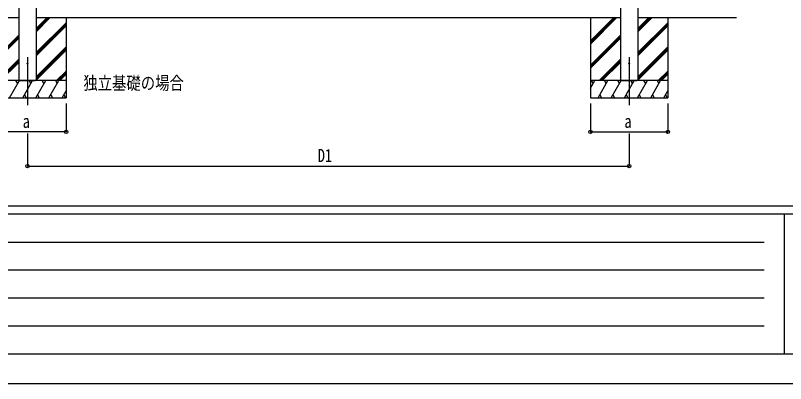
# Model space of a CAD drawing. Units: millimetres, scale not verified. Extents: x -14730 to 14718, y -10403 to 10400.
# Drawn here: x -11317 to -4554, y -10390 to -7159 of the extents above; entities that cross this region are included whole.
import ezdxf
from ezdxf.enums import TextEntityAlignment as Align

# ---------------------------------------------------------------- set-up
doc = ezdxf.new("R2010")
doc.units = ezdxf.units.MM
doc.header["$LTSCALE"] = 50
for name, color, linetype in [('0-2_USER1', 3, 'Continuous'), ('0-4_YKK_12', 2, 'Continuous'), ('0-5_YKK_13', 4, 'Continuous'), ('0-6_YKK_A1', 4, 'Continuous'), ('0-7_YKK_D', 6, 'Continuous'), ('0-8_YKK_ZWAK', 7, 'Continuous')]:
    doc.layers.add(name, color=color, linetype=linetype)
doc.styles.add('ＭＳ ゴシック', font='')
doc.styles.get('ＭＳ ゴシック').set_extended_font_data('MS Gothic')

msp = doc.modelspace()

# ---------------------------------------------------------------- linework, layer by layer
at = {"layer": '0-4_YKK_12'}
for p, q in [((-11210.69, -7525.25), (-11210.69, -7946.33)), ((-5927.69, -7525.25), (-5927.69, -7946.33))]:
    msp.add_line(p, q, dxfattribs=at)
at = {"layer": '0-5_YKK_13'}
for centre in [(-11210.69, -7581.2), (-5927.69, -7581.2)]:
    msp.add_circle(centre, 5, dxfattribs=at)
at = {"layer": '0-6_YKK_A1'}
for p, q in [((-11287.69, -7181.2), (-11827.25, -7181.2)), ((-6004.69, -7181.2), (-11133.69, -7181.2)), ((-11133.69, -7301.83), (-11013.06, -7181.2)), ((-11133.69, -7287.68), (-11027.2, -7181.2)), ((-11133.69, -7485.67), (-10870.69, -7222.68)), ((-11133.19, -7273.04), (-11041.34, -7181.2)), ((-10870.69, -7181.2), (-10870.69, -7881.19)), ((-6267.69, -7181.2), (-6267.69, -7881.19)), ((-6267.69, -7382.17), (-6066.71, -7181.2)), ((-6267.69, -7396.32), (-6052.57, -7181.2)), ((-6267.69, -7410.46), (-6038.42, -7181.2)), ((-4985.17, -7181.2), (-5850.69, -7181.2)), ((-5850.69, -7301.83), (-5730.06, -7181.2)), ((-5850.69, -7287.68), (-5744.2, -7181.2)), ((-5850.69, -7485.67), (-5587.69, -7222.68)), ((-5850.19, -7273.04), (-5758.34, -7181.2)), ((-5587.69, -7181.2), (-5587.69, -7881.19)), ((-11133.69, -7499.81), (-10870.69, -7236.82)), ((-11133.69, -7513.96), (-10870.69, -7250.96)), ((-5850.69, -7499.81), (-5587.69, -7236.82)), ((-5850.69, -7513.96), (-5587.69, -7250.96)), ((-11550.69, -7594.3), (-11287.69, -7331.31)), ((-11550.69, -7608.45), (-11287.69, -7345.45)), ((-11550.69, -7622.59), (-11287.69, -7359.59)), ((-6267.69, -7594.3), (-6004.69, -7331.31)), ((-6267.69, -7608.45), (-6004.69, -7345.45)), ((-6267.69, -7622.59), (-6004.69, -7359.59)), ((-11133.69, -7697.8), (-10870.69, -7434.81)), ((-5850.69, -7697.8), (-5587.69, -7434.81)), ((-11133.69, -7711.95), (-10870.69, -7448.95)), ((-11133.69, -7726.09), (-10870.69, -7463.09)), ((-5850.69, -7711.95), (-5587.69, -7448.95)), ((-5850.69, -7726.09), (-5587.69, -7463.09)), ((-11475.45, -7731.2), (-11287.69, -7543.44)), ((-11461.31, -7731.2), (-11287.69, -7557.58)), ((-11447.16, -7731.2), (-11287.69, -7571.72)), ((-6192.45, -7731.2), (-6004.69, -7543.44)), ((-6178.31, -7731.2), (-6004.69, -7557.58)), ((-6164.16, -7731.2), (-6004.69, -7571.72)), ((-10954.95, -7731.2), (-10870.69, -7646.94)), ((-10940.81, -7731.2), (-10870.69, -7661.08)), ((-10926.66, -7731.2), (-10870.69, -7675.22)), ((-5671.95, -7731.2), (-5587.69, -7646.94)), ((-5657.81, -7731.2), (-5587.69, -7661.08)), ((-5643.66, -7731.2), (-5587.69, -7675.22)), ((-10870.69, -7731.2), (-11550.69, -7731.2)), ((-11368.2, -7881.19), (-11281.6, -7731.2)), ((-11296.6, -7757.18), (-11311.6, -7731.19)), ((-11133.19, -7731.2), (-11288.19, -7731.2)), ((-11278.19, -7731.2), (-11143.19, -7731.2)), ((-11252.73, -7881.19), (-11166.13, -7731.2)), ((-11181.13, -7757.18), (-11196.13, -7731.19)), ((-11137.26, -7881.19), (-11050.66, -7731.2)), ((-11065.66, -7757.18), (-11080.66, -7731.19)), ((-11021.79, -7881.19), (-10935.19, -7731.2)), ((-10965.19, -7731.2), (-10950.19, -7757.18)), ((-6267.69, -7797.27), (-6229.54, -7731.19)), ((-5587.69, -7731.2), (-6267.69, -7731.2)), ((-6244.54, -7757.18), (-6259.54, -7731.2)), ((-6200.67, -7881.19), (-6114.07, -7731.19)), ((-6129.07, -7757.18), (-6144.07, -7731.2)), ((-6085.2, -7881.19), (-5998.6, -7731.2)), ((-6013.6, -7757.18), (-6028.6, -7731.19)), ((-5850.19, -7731.2), (-6005.19, -7731.2)), ((-5995.19, -7731.2), (-5860.19, -7731.2)), ((-5969.73, -7881.19), (-5883.13, -7731.2)), ((-5898.13, -7757.18), (-5913.13, -7731.19)), ((-5854.26, -7881.19), (-5767.66, -7731.2)), ((-5782.66, -7757.18), (-5797.66, -7731.19)), ((-5738.79, -7881.19), (-5652.19, -7731.2)), ((-5682.19, -7731.2), (-5667.19, -7757.18)), ((-10906.32, -7881.19), (-10870.69, -7819.48)), ((-5623.32, -7881.19), (-5587.69, -7819.48)), ((-11550.69, -7881.19), (-10870.69, -7881.19)), ((-11237.73, -7855.22), (-11222.73, -7881.19)), ((-11122.26, -7855.22), (-11107.26, -7881.19)), ((-11006.79, -7855.22), (-10991.79, -7881.19)), ((-10891.32, -7855.22), (-10876.32, -7881.19)), ((-6267.69, -7881.19), (-5587.69, -7881.19)), ((-6185.67, -7855.22), (-6170.67, -7881.19)), ((-6070.2, -7855.21), (-6055.2, -7881.19)), ((-5954.73, -7855.22), (-5939.73, -7881.19)), ((-5839.26, -7855.22), (-5824.26, -7881.19)), ((-5723.79, -7855.22), (-5708.79, -7881.19)), ((-5608.32, -7855.22), (-5593.32, -7881.19))]:
    msp.add_line(p, q, dxfattribs=at)
for points in [[(-11287.69, -4581.86), (-11287.69, -7181.2), (-11287.69, -7731.2)], [(-11133.69, -4594.3), (-11133.69, -7181.2), (-11133.69, -7731.2)], [(-6004.69, -4594.3), (-6004.69, -7181.2), (-6004.69, -7731.2)], [(-5850.69, -4581.05), (-5850.69, -7181.2), (-5850.69, -7731.2)]]:
    msp.add_lwpolyline(points, dxfattribs=at)
at = {"layer": '0-7_YKK_D'}
for p, q in [((-10870.69, -7931.19), (-10870.69, -8182.19)), ((-6267.69, -7931.19), (-6267.69, -8182.19)), ((-5587.69, -7931.19), (-5587.69, -8182.19)), ((-10870.69, -8181.19), (-11550.69, -8181.19)), ((-6267.69, -8181.19), (-5587.69, -8181.19)), ((-11210.69, -8196.47), (-11210.69, -8482.19)), ((-5927.69, -8194.98), (-5927.69, -8482.19)), ((-11210.69, -8481.19), (-5927.69, -8481.19))]:
    msp.add_line(p, q, dxfattribs=at)
for centre in [(-10870.69, -8181.19), (-6267.69, -8181.19), (-5587.69, -8181.19), (-11210.69, -8481.19), (-5927.69, -8481.19)]:
    msp.add_circle(centre, 14.88, dxfattribs=at)
at = {"layer": '0-8_YKK_ZWAK'}
for p, q in [((13632.57, -8832.7), (-13667.43, -8832.7)), ((-4567.43, -8902.7), (-13667.43, -8902.7)), ((-4567.43, -8902.7), (-4567.43, -10127.7)), ((-17.43, -8902.7), (-4567.43, -8902.7)), ((-13518.68, -9147.7), (-4742.43, -9147.7)), ((-13518.68, -9392.7), (-4742.43, -9392.7)), ((-13518.68, -9637.7), (-4742.43, -9637.7)), ((-13518.68, -9882.7), (-4742.43, -9882.7)), ((-13667.43, -10127.7), (-4567.43, -10127.7)), ((-4567.43, -10127.7), (-17.43, -10127.7))]:
    msp.add_line(p, q, dxfattribs=at)
msp.add_lwpolyline([(-14717.5, -10390.2), (14717.5, -10390.2), (14717.5, 10399.8), (-14717.5, 10399.8)], close=True, dxfattribs=at)

# ---------------------------------------------------------------- texts
at = {"layer": '0-2_USER1', "style": 'ＭＳ ゴシック', "width": 0.8}
msp.add_text('独立基礎の場合', height=115.5, dxfattribs=at).set_placement((-10719.73, -7844.64), align=Align.BOTTOM_LEFT)
at = {"layer": '0-7_YKK_D', "style": 'ＭＳ ゴシック', "width": 0.8}
for s, p in [('a', (-11252.69, -8180.39)), ('a', (-5969.69, -8180.39)), ('D1', (-8661.59, -8480.39))]:
    msp.add_text(s, height=115.5, dxfattribs=at).set_placement(p, align=Align.BOTTOM_LEFT)

doc.saveas('drawing.dxf')
